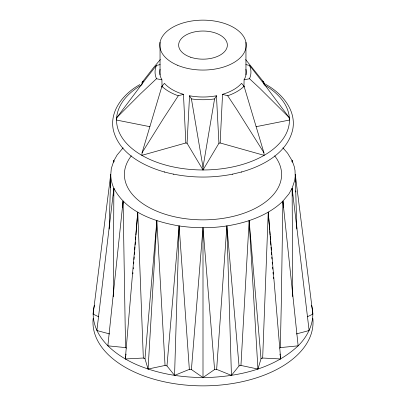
<?xml version="1.0" encoding="UTF-8"?>
<svg xmlns="http://www.w3.org/2000/svg" width="406" height="406" viewBox="0 0 406 406"><rect width="100%" height="100%" fill="white"/><g stroke="black" fill="none" stroke-linecap="round" stroke-linejoin="round"><path stroke-width="0.61" d="M292.721 296.598L292.127 188.262L294.7 180.411L295.213 176.427L295.015 170.484L294.233 166.511L292.127 160.69L287.555 153.148L282.911 147.84M113.294 296.801L113.873 188.262C111.894 183.943 110.792 179.234 110.726 174.478L93.141 314.117C93.71 338.954 116.395 355.895 137.162 364.898C160.34 374.682 185.796 378.275 210.836 377.382C242.027 375.778 274.771 367.689 298.141 345.831C308.504 335.61 315.924 320.045 311.539 305.413M113.858 161.923L113.873 160.69L117.09 155.036L123.089 147.84M296.355 333.95L309.118 330.535L292.127 188.262L288.91 193.916L282.911 201.112L281.231 306.85L280.323 347.617L279.698 348.094M243.96 86.777L244.082 79.82A43.229 24.959 0 0 0 245.955 69.259M109.189 228.994L110.726 174.478M280.323 347.617L298.141 345.831L282.911 201.112C273.522 210.349 261.505 216.418 249.137 220.61L261.022 358.762L257.932 369.049L240.951 365.451L239.032 365.913L231.435 375.383L216.647 369.374L214.586 369.531L203 377.544L191.414 369.531L189.353 369.374L174.565 375.383L179.117 225.934C154.275 221.717 126.271 212.013 113.873 188.262L96.882 330.535L109.645 333.95M110.31 187.47L110.63 177.569M110.686 175.712L111.3 168.541L113.873 160.69L113.812 161.953M262.672 358.031L280.683 358.97L268.244 212.145L262.672 358.031L261.022 358.762M220.148 142.968L264.133 155.351L263.895 152.661L244.087 86.321L241.56 83.331A43.229 24.959 0 0 1 222.539 94.319L220.148 142.968L218.93 143.257L203 169.972L187.07 143.257L189.546 95.77A43.229 24.959 0 0 0 216.454 95.77L218.93 143.257M174.565 375.383L166.967 365.913L179.117 225.934C202.447 229.42 226.66 227.944 249.137 220.61L240.951 365.451M113.482 195.738L113.873 188.262M165.049 365.451L148.068 369.049L156.863 220.61L165.049 365.451L166.967 365.913M239.032 365.913L226.883 225.934L216.647 369.374M122.658 207.4L123.089 201.112L125.2 327.043L125.677 347.617L126.302 348.094M214.586 369.531L203 227.751L191.414 369.531M132.848 273.888L132.95 272.639M133.249 268.879L133.346 267.625M133.645 263.859L133.797 261.977M133.995 259.47L134.193 256.957M134.391 254.45L134.594 251.938M134.741 250.055L134.99 246.919M135.142 245.036L135.391 241.9M135.538 240.017L135.787 236.881M135.939 234.998L137.756 212.145L143.328 358.031L144.978 358.762L148.068 369.049M143.328 358.031L125.317 358.97L137.756 212.145M156.863 220.61L144.978 358.762M185.852 142.968L183.461 94.319A43.229 24.959 0 0 1 164.44 83.331L161.913 86.321L142.105 152.661L141.867 155.351L185.852 142.968L187.07 143.257M141.867 84.763L142.105 82.347L153.879 67.203L160.334 59.56M123.089 201.112L107.859 345.831L125.677 347.617M113.716 161.943L113.873 160.69M160.106 64.645L156.477 65.371L146.13 78.515L116.877 117.501L116.542 120.054L149.86 126.677M125.317 358.97L125.698 356.524M125.89 355.301L126.083 354.078M203 169.972L203 167.226L214.576 98.917L216.454 95.77M94.461 305.413L93.421 309.595L93.141 314.117L98.694 316.797M142.105 152.661L163.557 118.334L178.29 95.775L183.461 94.319M116.877 117.501L140.375 93.928L156.477 78.739A47.944 27.679 0 0 1 156.472 65.371M142.105 82.347L143.328 81.139M139.903 84.565C123.967 93.329 109.26 110.574 113.315 129.93C118.963 153.265 142.958 165.871 164.283 171.951L164.633 172.037M307.306 316.797L312.859 314.117L295.274 174.478L296.811 228.999M241.367 172.037L241.717 171.951C263.24 165.826 287.712 152.92 292.817 129.108C296.487 108.92 280.272 91.517 263.433 83.189M164.283 171.951C186.354 177.94 209.775 178.599 232.202 174.23L232.471 174.164M232.202 174.23L241.717 171.951M244.082 79.82L249.523 78.739L259.87 88.366L289.123 117.501L289.458 120.054L256.14 126.677M245.894 64.645L249.523 65.371L265.625 86.021L289.123 117.501M156.477 78.739L161.918 79.82L162.04 87.194M173.529 174.164L173.798 174.23M222.539 94.319L227.71 95.775L237.18 110.138L263.895 152.661M262.565 81.043L263.895 82.347L264.133 84.763M245.676 59.606L263.895 82.347M189.546 95.77L191.424 98.917L203 167.226M279.917 354.078L280.11 355.301M280.302 356.524L280.683 358.97M292.137 161.938L292.127 160.69L292.284 161.943M268.244 212.145L269.685 230.232M269.782 231.476L270.081 235.221M270.178 236.465L270.477 240.21M270.574 241.453L270.873 245.199M271.02 247.066L271.269 250.187M271.416 252.055L271.619 254.582M271.817 257.11L271.969 259.003M272.218 262.159L272.37 264.052M272.619 267.209L272.771 269.102M273.02 272.259L273.172 274.151M273.421 277.308L273.522 278.572M189.353 369.374L179.117 225.934M282.911 201.112L283.337 207.375M249.137 220.61L257.932 369.049M292.127 188.262L292.523 195.834M292.127 160.69L292.188 161.923M295.274 174.478L295.314 175.732M295.35 176.986L295.512 182M295.786 190.774L295.827 192.028M226.883 225.934L231.435 375.383M245.955 42.305L245.955 74.846M203 227.751L203 377.544M160.045 42.305L160.045 74.846M161.918 79.82A43.229 24.959 0 0 1 160.045 69.259M249.523 65.371A47.944 27.679 0 0 1 249.523 78.739M244.087 86.321A47.944 27.679 0 0 1 227.71 95.775M214.576 98.917A47.944 27.679 0 0 1 191.424 98.917M178.29 95.775A47.944 27.679 0 0 1 161.913 86.321M264.656 85.067A86.458 49.913 0 0 1 263.956 155.452A86.458 49.913 0 0 1 142.044 155.452A86.458 49.913 0 0 1 141.344 85.067M312.823 318.405A110.036 63.529 0 0 1 203 385.862A110.036 63.529 0 0 1 93.177 318.405M274.674 155.853A78.597 45.376 0 0 1 203 219.854A78.597 45.376 0 0 1 131.326 155.853M177.331 65.183A43.229 24.959 0 0 0 245.955 47.893A43.229 24.959 0 0 0 185.715 22.223A43.229 24.959 0 0 0 177.331 65.183M190.82 57.282A24.365 14.068 0 0 0 227.365 45.102A24.365 14.068 0 0 0 190.82 32.916A24.365 14.068 0 0 0 190.82 57.282"/></g></svg>
